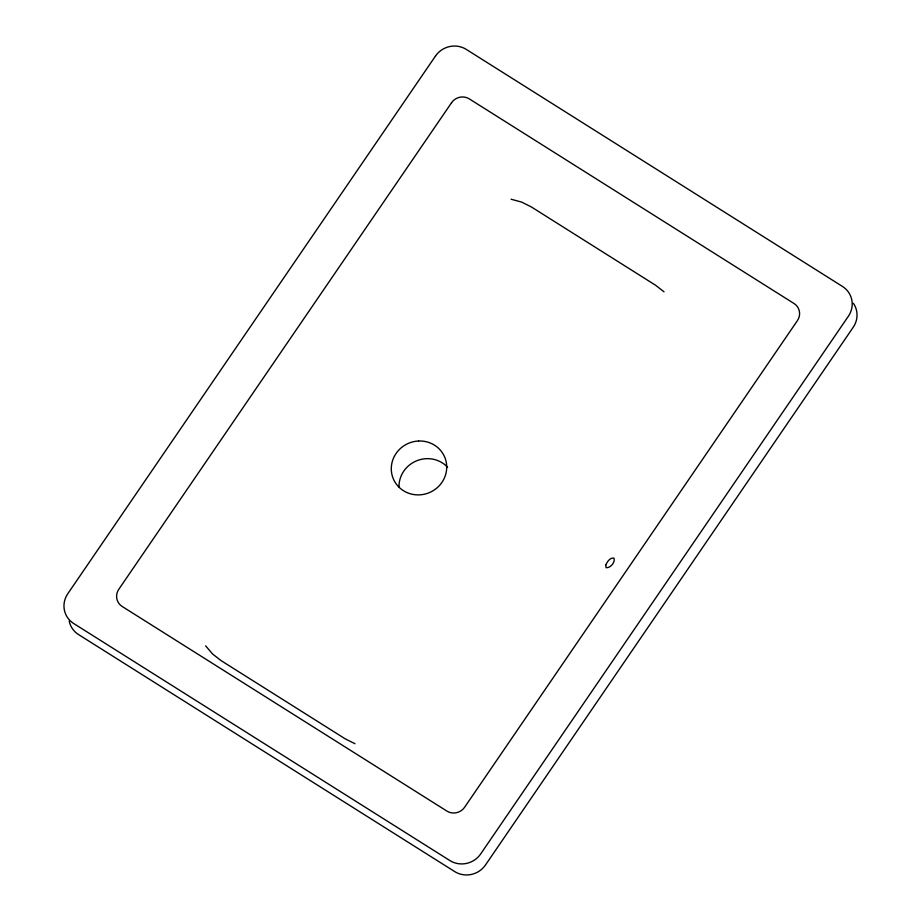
<?xml version="1.0" encoding="UTF-8"?>
<svg xmlns="http://www.w3.org/2000/svg" width="921" height="921" viewBox="0 0 921 921"><rect width="100%" height="100%" fill="white"/><g stroke="black" fill="none" stroke-linecap="round" stroke-linejoin="round"><path stroke-width="1.38" d="M511.074 199.212L521.62 202.09L531.313 206.926L655.533 285.211L664.018 291.819M354.988 743.719L345.283 738.884L221.063 660.61L212.578 653.991L205.648 645.863M399 486.979A27.895 26.778 -23.6 0 1 426.204 458.681L427.563 458.646A27.895 26.778 -23.6 0 1 447.594 467.281M69.179 621.03A22.311 21.425 -23.6 0 0 78.515 634.546L454.709 871.588A22.311 21.425 -23.6 0 0 485.517 864.957L853.214 327.266A22.311 21.425 -23.6 0 0 853.387 303.308M605.753 565.149L606.087 567.693C610.381 568.28 615.539 562.144 613.962 558.057C610.036 557.343 607.02 561.925 605.753 565.149M435.483 56.043L67.786 593.734A22.311 21.425 -23.6 0 0 73.692 623.505L449.885 860.559A22.311 21.425 -23.6 0 0 480.693 853.917L848.391 316.225A22.311 21.425 -23.6 0 0 842.485 286.454L466.291 49.412A22.311 21.425 -23.6 0 0 435.483 56.043M451.543 102.726L118.786 589.313A12.871 12.353 -23.6 0 0 122.194 606.479L446.869 811.067A12.871 12.353 -23.6 0 0 464.633 807.233L797.39 320.658A12.871 12.353 -23.6 0 0 793.983 303.481L469.307 98.892A12.871 12.353 -23.6 0 0 451.543 102.726M418.618 441.009L418.491 441.021A27.895 26.778 -23.6 0 0 393.06 478.206L393.566 479.415A27.895 26.778 -23.6 0 0 418.146 494.899L419.492 494.865A27.895 26.778 -23.6 0 0 444.935 457.679L444.417 456.471A27.895 26.778 -23.6 0 0 419.849 440.986L418.618 441.009"/></g></svg>
